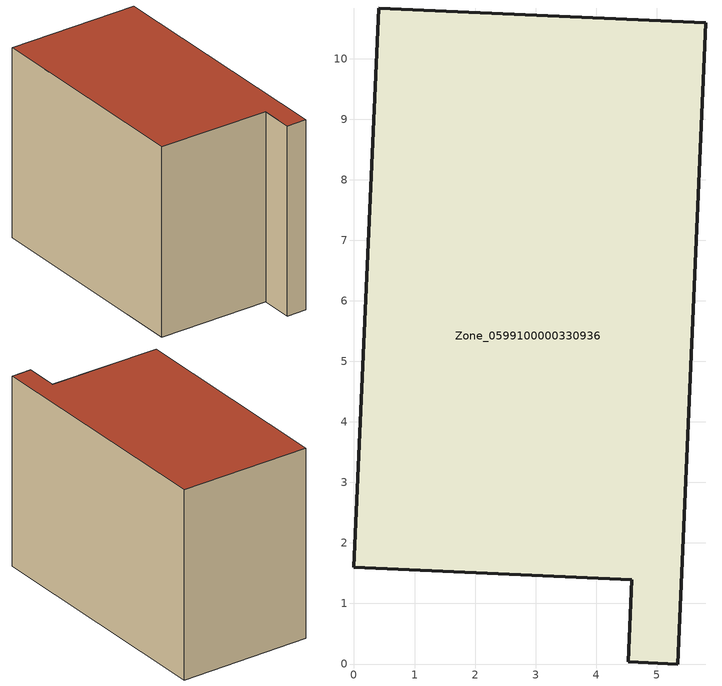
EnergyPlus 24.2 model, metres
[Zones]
Zone_0599100000330936
 floor ground (C_G): 4.53,0.04 4.59,1.39 0,1.6 0.41,10.84 5.81,10.6 5.35,0 z1.09
 wall outside (C_F): 4.59,1.39 4.53,0.04 5.35,0 5.81,10.6 0.41,10.84 0,1.6 4.59,1.39 z1.09:8.87
 roof outside (C_R): 0.41,10.84 0,1.6 4.59,1.39 4.53,0.04 5.35,0 5.81,10.6 z8.87
[BUILDING]
Pand.0599100000330936: North Axis=0; Terrain=City; Loads Convergence Tolerance Value=0.04; Temperature Convergence Tolerance Value=0.4; Solar Distribution=FullExterior; Maximum Number of Warmup Days=25; Minimum Number of Warmup Days=1
[Site:Location]
Rotterdam.The.Hague.AP_ZH_NLD Design_Conditions: Latitude=51.96; Longitude=4.45; Time Zone=1; Elevation=-4.5
[SITE:GROUNDTEMPERATURE:BUILDINGSURFACE]
18, 18, 18, 18, 18, 18, 18, 18, 18, 18, 18, 18
[MATERIAL] Thermal Absorptance=0.9; Solar Absorptance=0.7; Visible Absorptance=0.7
Name | Roughness | Thickness | Conductivity | Density | Specific Heat
G.TI.1975-1991 | MediumSmooth | 0.15 | 0.288461 | 540 | 1210
F.TI.1975-1991 | Rough | 0.3 | 0.230769 | 1920 | 840
R.TI.1975-1991 | MediumRough | 0.2 | 0.153846 | 1500 | 1000
[CONSTRUCTION]
C_G: G.TI.1975-1991
C_F: F.TI.1975-1991
C_R: R.TI.1975-1991
[ZONE]
Zone_0599100000330936: Type=1; Multiplier=1; Ceiling Height=Autocalculate; Volume=Autocalculate; Floor Area=autocalculate; Part of Total Floor Area=Yes
[ZONEINFILTRATION:DESIGNFLOWRATE]
Infil_Zone_0599100000330936: Zone or ZoneList or Space or SpaceList=Zone_0599100000330936; Schedule=AlwaysOn; Design Flow Rate Calculation Method=Flow/Area; Flow Rate per Floor Area=0.003; Constant Term Coefficient=1; Temperature Term Coefficient=0; Velocity Term Coefficient=0; Velocity Squared Term Coefficient=0
[HVACTEMPLATE:ZONE:IDEALLOADSAIRSYSTEM]
Zone_0599100000330936: Maximum Heating Supply Air Temperature=50; Minimum Cooling Supply Air Temperature=13; Maximum Heating Supply Air Humidity Ratio=0.0156; Minimum Cooling Supply Air Humidity Ratio=0.0077; Heating Limit=NoLimit; Cooling Limit=NoLimit; Dehumidification Control Type=ConstantSensibleHeatRatio; Cooling Sensible Heat Ratio=0.7; Dehumidification Setpoint=60; Humidification Control Type=None; Humidification Setpoint=30; Outdoor Air Method=None; Outdoor Air Flow Rate per Person=0.00944; Outdoor Air Flow Rate per Zone Floor Area=0; Outdoor Air Flow Rate per Zone=0; Demand Controlled Ventilation Type=None; Outdoor Air Economizer Type=NoEconomizer; Heat Recovery Type=None; Sensible Heat Recovery Effectiveness=0.7; Latent Heat Recovery Effectiveness=0.65
[ZONECONTROL:THERMOSTAT]
ThermostatControl_Zone_0599100000330936: Zone or ZoneList=Zone_0599100000330936; Control Type Schedule=DualSetpointControlType; Control 1=Thermostat_Zone_0599100000330936; Temperature Difference Between Cutout And Setpoint=0
[THERMOSTATSETPOINT:DUALSETPOINT]
Thermostat_Zone_0599100000330936: Heating Setpoint Temperature Schedule=HeatingSetpoint_Zone_0599100000330936; Cooling Setpoint Temperature Schedule=CoolingSetpoint_Zone_0599100000330936
[SCHEDULE:COMPACT]
HeatingSetpoint_Zone_0599100000330936: Through: 12/31, For: AllDays, Until: 24:00, 21
CoolingSetpoint_Zone_0599100000330936: Through: 12/31, For: AllDays, Until: 24:00, 24
DualSetpointControlType: Through: 12/31, For: AllDays, Until: 24:00, 4
AlwaysOn: Through: 12/31, For: AllDays, Until: 24:00, 1
